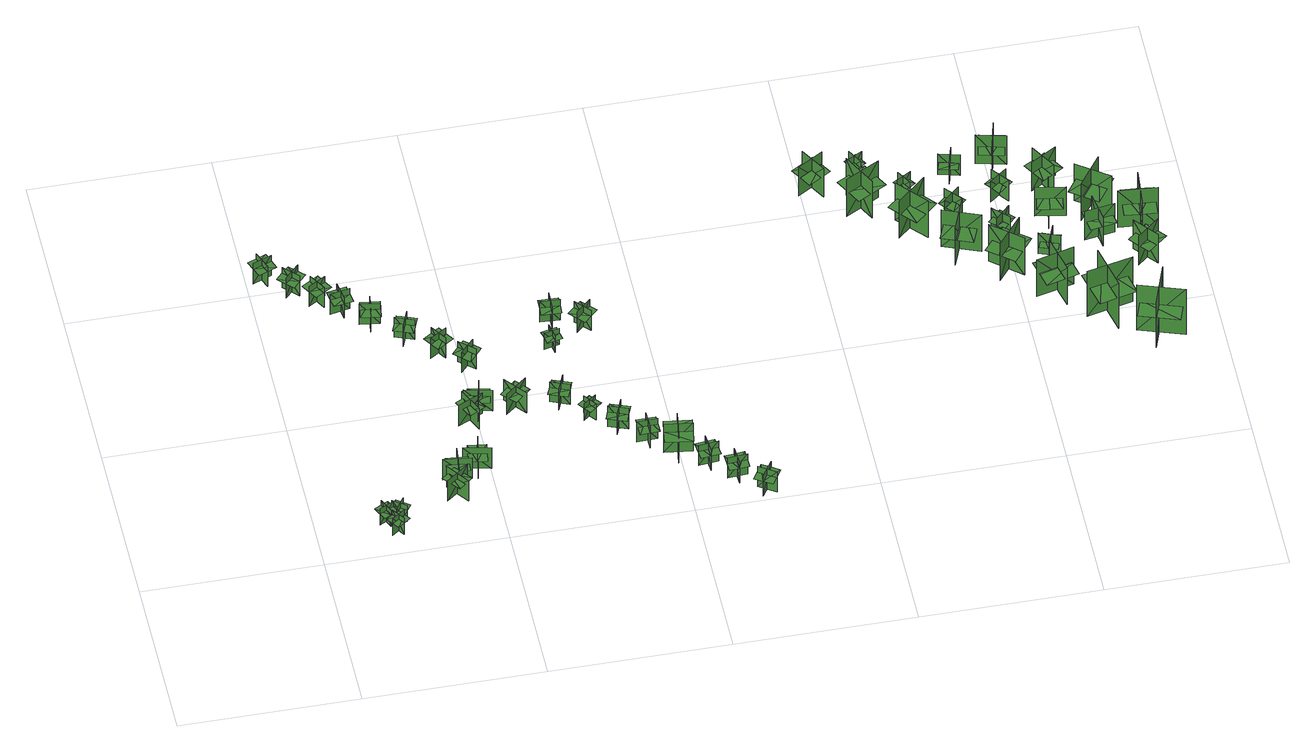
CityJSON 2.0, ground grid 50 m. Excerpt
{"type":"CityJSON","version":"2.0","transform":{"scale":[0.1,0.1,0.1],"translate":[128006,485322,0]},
"CityObjects":{
"tree1":{"type":"SolitaryVegetationObject","geometry":[{"type":"MultiSurface","lod":"1","boundaries":[[[0,1,2]],[[0,2,3]],[[4,5,6]],[[4,6,7]],[[8,9,10]],[[8,10,11]],[[8,11,12]],[[8,12,13]]]}]},
"tree2":{"type":"SolitaryVegetationObject","geometry":[{"type":"MultiSurface","lod":"1","boundaries":[[[14,15,16]],[[14,16,17]],[[18,19,20]],[[18,20,21]],[[22,23,24]],[[22,24,25]],[[22,25,26]],[[22,26,27]]]}]},
"tree3":{"type":"SolitaryVegetationObject","geometry":[{"type":"MultiSurface","lod":"1","boundaries":[[[28,29,30]],[[28,30,31]],[[32,33,34]],[[32,34,35]],[[36,37,38]],[[36,38,39]],[[36,39,40]],[[36,40,41]]]}]},
"tree4":{"type":"SolitaryVegetationObject","geometry":[{"type":"MultiSurface","lod":"1","boundaries":[[[42,43,44]],[[42,44,45]],[[46,47,48]],[[46,48,49]],[[50,51,52]],[[50,52,53]],[[50,53,54]],[[50,54,55]]]}]},
"tree5":{"type":"SolitaryVegetationObject","geometry":[{"type":"MultiSurface","lod":"1","boundaries":[[[56,57,58]],[[56,58,59]],[[60,61,62]],[[60,62,63]],[[64,65,66]],[[64,66,67]],[[64,67,68]],[[64,68,69]]]}]},
"tree6":{"type":"SolitaryVegetationObject","geometry":[{"type":"MultiSurface","lod":"1","boundaries":[[[70,71,72]],[[70,72,73]],[[74,75,76]],[[74,76,77]],[[78,79,80]],[[78,80,81]],[[78,81,82]],[[78,82,83]]]}]},
"tree7":{"type":"SolitaryVegetationObject","geometry":[{"type":"MultiSurface","lod":"1","boundaries":[[[84,85,86]],[[84,86,87]],[[88,89,90]],[[88,90,91]],[[92,93,94]],[[92,94,95]],[[92,95,96]],[[92,96,97]]]}]},
"tree8":{"type":"SolitaryVegetationObject","geometry":[{"type":"MultiSurface","lod":"1","boundaries":[[[98,99,100]],[[98,100,101]],[[102,103,104]],[[102,104,105]],[[106,107,108]],[[106,108,109]],[[106,109,110]],[[106,110,111]]]}]},
"tree9":{"type":"SolitaryVegetationObject","geometry":[{"type":"MultiSurface","lod":"1","boundaries":[[[112,113,114]],[[112,114,115]],[[116,117,118]],[[116,118,119]],[[120,121,122]],[[120,122,123]],[[120,123,124]],[[120,124,125]]]}]},
"tree10":{"type":"SolitaryVegetationObject","geometry":[{"type":"MultiSurface","lod":"1","boundaries":[[[126,127,128]],[[126,128,129]],[[130,131,132]],[[130,132,133]],[[134,135,136]],[[134,136,137]],[[134,137,138]],[[134,138,139]]]}]},
"tree11":{"type":"SolitaryVegetationObject","geometry":[{"type":"MultiSurface","lod":"1","boundaries":[[[140,141,142]],[[140,142,143]],[[144,145,146]],[[144,146,147]],[[148,149,150]],[[148,150,151]],[[148,151,152]],[[148,152,153]]]}]},
"tree12":{"type":"SolitaryVegetationObject","geometry":[{"type":"MultiSurface","lod":"1","boundaries":[[[154,155,156]],[[154,156,157]],[[158,159,160]],[[158,160,161]],[[162,163,164]],[[162,164,165]],[[162,165,166]],[[162,166,167]]]}]},
"tree13":{"type":"SolitaryVegetationObject","geometry":[{"type":"MultiSurface","lod":"1","boundaries":[[[168,169,170]],[[168,170,171]],[[172,173,174]],[[172,174,175]],[[176,177,178]],[[176,178,179]],[[176,179,180]],[[176,180,181]]]}]},
"tree14":{"type":"SolitaryVegetationObject","geometry":[{"type":"MultiSurface","lod":"1","boundaries":[[[182,183,184]],[[182,184,185]],[[186,187,188]],[[186,188,189]],[[190,191,192]],[[190,192,193]],[[190,193,194]],[[190,194,195]]]}]},
"tree15":{"type":"SolitaryVegetationObject","geometry":[{"type":"MultiSurface","lod":"1","boundaries":[[[196,197,198]],[[196,198,199]],[[200,201,202]],[[200,202,203]],[[204,205,206]],[[204,206,207]],[[204,207,208]],[[204,208,209]]]}]},
"tree16":{"type":"SolitaryVegetationObject","geometry":[{"type":"MultiSurface","lod":"1","boundaries":[[[210,211,212]],[[210,212,213]],[[214,215,216]],[[214,216,217]],[[218,219,220]],[[218,220,221]],[[218,221,222]],[[218,222,223]]]}]},
"tree17":{"type":"SolitaryVegetationObject","geometry":[{"type":"MultiSurface","lod":"1","boundaries":[[[224,225,226]],[[224,226,227]],[[228,229,230]],[[228,230,231]],[[232,233,234]],[[232,234,235]],[[232,235,236]],[[232,236,237]]]}]},
"tree18":{"type":"SolitaryVegetationObject","geometry":[{"type":"MultiSurface","lod":"1","boundaries":[[[238,239,240]],[[238,240,241]],[[242,243,244]],[[242,244,245]],[[246,247,248]],[[246,248,249]],[[246,249,250]],[[246,250,251]]]}]},
"tree19":{"type":"SolitaryVegetationObject","geometry":[{"type":"MultiSurface","lod":"1","boundaries":[[[252,253,254]],[[252,254,255]],[[256,257,258]],[[256,258,259]],[[260,261,262]],[[260,262,263]],[[260,263,264]],[[260,264,265]]]}]},
"tree20":{"type":"SolitaryVegetationObject","geometry":[{"type":"MultiSurface","lod":"1","boundaries":[[[266,267,268]],[[266,268,269]],[[270,271,272]],[[270,272,273]],[[274,275,276]],[[274,276,277]],[[274,277,278]],[[274,278,279]]]}]},
"tree21":{"type":"SolitaryVegetationObject","geometry":[{"type":"MultiSurface","lod":"1","boundaries":[[[280,281,282]],[[280,282,283]],[[284,285,286]],[[284,286,287]],[[288,289,290]],[[288,290,291]],[[288,291,292]],[[288,292,293]]]}]},
"tree22":{"type":"SolitaryVegetationObject","geometry":[{"type":"MultiSurface","lod":"1","boundaries":[[[294,295,296]],[[294,296,297]],[[298,299,300]],[[298,300,301]],[[302,303,304]],[[302,304,305]],[[302,305,306]],[[302,306,307]]]}]},
"tree23":{"type":"SolitaryVegetationObject","geometry":[{"type":"MultiSurface","lod":"1","boundaries":[[[308,309,310]],[[308,310,311]],[[312,313,314]],[[312,314,315]],[[316,317,318]],[[316,318,319]],[[316,319,320]],[[316,320,321]]]}]},
"tree24":{"type":"SolitaryVegetationObject","geometry":[{"type":"MultiSurface","lod":"1","boundaries":[[[322,323,324]],[[322,324,325]],[[326,327,328]],[[326,328,329]],[[330,331,332]],[[330,332,333]],[[330,333,334]],[[330,334,335]]]}]},
"tree25":{"type":"SolitaryVegetationObject","geometry":[{"type":"MultiSurface","lod":"1","boundaries":[[[336,337,338]],[[336,338,339]],[[340,341,342]],[[340,342,343]],[[344,345,346]],[[344,346,347]],[[344,347,348]],[[344,348,349]]]}]},
"tree26":{"type":"SolitaryVegetationObject","geometry":[{"type":"MultiSurface","lod":"1","boundaries":[[[350,351,352]],[[350,352,353]],[[354,355,356]],[[354,356,357]],[[358,359,360]],[[358,360,361]],[[358,361,362]],[[358,362,363]]]}]},
"tree27":{"type":"SolitaryVegetationObject","geometry":[{"type":"MultiSurface","lod":"1","boundaries":[[[364,365,366]],[[364,366,367]],[[368,369,370]],[[368,370,371]],[[372,373,374]],[[372,374,375]],[[372,375,376]],[[372,376,377]]]}]},
"tree28":{"type":"SolitaryVegetationObject","geometry":[{"type":"MultiSurface","lod":"1","boundaries":[[[378,379,380]],[[378,380,381]],[[382,383,384]],[[382,384,385]],[[386,387,388]],[[386,388,389]],[[386,389,390]],[[386,390,391]]]}]},
"tree29":{"type":"SolitaryVegetationObject","geometry":[{"type":"MultiSurface","lod":"1","boundaries":[[[392,393,394]],[[392,394,395]],[[396,397,398]],[[396,398,399]],[[400,401,402]],[[400,402,403]],[[400,404,405]],[[400,405,401]]]}]},
"tree30":{"type":"SolitaryVegetationObject","geometry":[{"type":"MultiSurface","lod":"1","boundaries":[[[406,407,408]],[[406,408,409]],[[410,411,412]],[[410,412,413]],[[414,415,416]],[[414,416,417]],[[414,418,419]],[[414,419,415]]]}]},
"tree31":{"type":"SolitaryVegetationObject","geometry":[{"type":"MultiSurface","lod":"1","boundaries":[[[420,421,422]],[[420,422,423]],[[424,425,426]],[[424,426,427]],[[428,429,430]],[[428,430,431]],[[428,432,433]],[[428,433,429]]]}]},
"tree32":{"type":"SolitaryVegetationObject","geometry":[{"type":"MultiSurface","lod":"1","boundaries":[[[434,435,436]],[[434,436,437]],[[438,439,440]],[[438,440,441]],[[442,443,444]],[[442,444,445]],[[442,446,447]],[[442,447,443]]]}]},
"tree33":{"type":"SolitaryVegetationObject","geometry":[{"type":"MultiSurface","lod":"1","boundaries":[[[448,449,450]],[[448,450,451]],[[452,453,454]],[[452,454,455]],[[456,457,458]],[[456,458,459]],[[456,460,461]],[[456,461,457]]]}]},
"tree34":{"type":"SolitaryVegetationObject","geometry":[{"type":"MultiSurface","lod":"1","boundaries":[[[462,463,464]],[[462,464,465]],[[466,467,468]],[[466,468,469]],[[470,471,472]],[[470,472,473]],[[470,474,475]],[[470,475,471]]]}]},
"tree35":{"type":"SolitaryVegetationObject","geometry":[{"type":"MultiSurface","lod":"1","boundaries":[[[476,477,478]],[[476,478,479]],[[480,481,482]],[[480,482,483]],[[484,485,486]],[[484,486,487]],[[484,488,489]],[[484,489,485]]]}]},
"tree36":{"type":"SolitaryVegetationObject","geometry":[{"type":"MultiSurface","lod":"1","boundaries":[[[490,491,492]],[[490,492,493]],[[494,495,496]],[[494,496,497]],[[498,499,500]],[[498,500,501]],[[498,502,503]],[[498,503,499]]]}]},
"tree37":{"type":"SolitaryVegetationObject","geometry":[{"type":"MultiSurface","lod":"1","boundaries":[[[504,505,506]],[[504,506,507]],[[508,509,510]],[[508,510,511]],[[512,513,514]],[[512,514,515]],[[512,516,517]],[[512,517,513]]]}]},
"tree38":{"type":"SolitaryVegetationObject","geometry":[{"type":"MultiSurface","lod":"1","boundaries":[[[518,519,520]],[[518,520,521]],[[522,523,524]],[[522,524,525]],[[526,527,528]],[[526,528,529]],[[526,530,531]],[[526,531,527]]]}]},
"tree39":{"type":"SolitaryVegetationObject","geometry":[{"type":"MultiSurface","lod":"1","boundaries":[[[532,533,534]],[[532,534,535]],[[536,537,538]],[[536,538,539]],[[540,541,542]],[[540,542,543]],[[540,544,545]],[[540,545,541]]]}]},
"tree40":{"type":"SolitaryVegetationObject","geometry":[{"type":"MultiSurface","lod":"1","boundaries":[[[546,547,548]],[[546,548,549]],[[550,551,552]],[[550,552,553]],[[554,555,556]],[[554,556,557]],[[554,558,559]],[[554,559,555]]]}]},
"tree41":{"type":"SolitaryVegetationObject","geometry":[{"type":"MultiSurface","lod":"1","boundaries":[[[560,561,562]],[[560,562,563]],[[564,565,566]],[[564,566,567]],[[568,569,570]],[[568,570,571]],[[568,572,573]],[[568,573,569]]]}]},
"tree42":{"type":"SolitaryVegetationObject","geometry":[{"type":"MultiSurface","lod":"1","boundaries":[[[574,575,576]],[[574,576,577]],[[578,579,580]],[[578,580,581]],[[582,583,584]],[[582,584,585]],[[582,586,587]],[[582,587,583]]]}]},
"tree43":{"type":"SolitaryVegetationObject","geometry":[{"type":"MultiSurface","lod":"1","boundaries":[[[588,589,590]],[[588,590,591]],[[592,593,594]],[[592,594,595]],[[596,597,598]],[[596,598,599]],[[596,600,601]],[[596,601,597]]]}]},
"tree44":{"type":"SolitaryVegetationObject","geometry":[{"type":"MultiSurface","lod":"1","boundaries":[[[602,603,604]],[[602,604,605]],[[606,607,608]],[[606,608,609]],[[610,611,612]],[[610,612,613]],[[610,614,615]],[[610,615,611]]]}]},
"tree45":{"type":"SolitaryVegetationObject","geometry":[{"type":"MultiSurface","lod":"1","boundaries":[[[616,617,618]],[[616,618,619]],[[620,621,622]],[[620,622,623]],[[624,625,626]],[[624,626,627]],[[624,628,629]],[[624,629,625]]]}]},
"tree46":{"type":"SolitaryVegetationObject","geometry":[{"type":"MultiSurface","lod":"1","boundaries":[[[630,631,632]],[[630,632,633]],[[634,635,636]],[[634,636,637]],[[638,639,640]],[[638,640,641]],[[638,642,643]],[[638,643,639]]]}]},
"tree47":{"type":"SolitaryVegetationObject","geometry":[{"type":"MultiSurface","lod":"1","boundaries":[[[644,645,646]],[[644,646,647]],[[648,649,650]],[[648,650,651]],[[652,653,654]],[[652,654,655]],[[652,656,657]],[[652,657,653]]]}]},
"tree48":{"type":"SolitaryVegetationObject","geometry":[{"type":"MultiSurface","lod":"1","boundaries":[[[658,659,660]],[[658,660,661]],[[662,663,664]],[[662,664,665]],[[666,667,668]],[[666,668,669]],[[666,670,671]],[[666,671,667]]]}]},
"tree49":{"type":"SolitaryVegetationObject","geometry":[{"type":"MultiSurface","lod":"1","boundaries":[[[672,673,674]],[[672,674,675]],[[676,677,678]],[[676,678,679]],[[680,681,682]],[[680,682,683]],[[680,684,685]],[[680,685,681]]]}]},
"tree50":{"type":"SolitaryVegetationObject","geometry":[{"type":"MultiSurface","lod":"1","boundaries":[[[686,687,688]],[[686,688,689]],[[690,691,692]],[[690,692,693]],[[694,695,696]],[[694,696,697]],[[694,698,699]],[[694,699,695]]]}]}
},
"vertices":[
[170,102,21],[210,122,21],[210,122,82],[170,102,82],[198,92,21],[179,132,21],[179,132,82],[198,92,82],[198,92,65],[218,102,65],[198,142,65],[179,132,65],[159,122,65],[178,83,65],
[226,57,20],[201,93,20],[201,93,82],[226,57,82],[232,86,20],[195,60,20],[195,60,82],[232,86,82],[232,86,65],[219,104,65],[183,78,65],[195,60,65],[208,42,65],[244,68,65],
[243,103,18],[207,128,18],[207,128,80],[243,103,80],[238,132,18],[213,95,18],[213,95,80],[238,132,80],[238,132,63],[220,144,63],[195,108,63],[213,95,63],[231,83,63],[256,119,63],
[34,1074,13],[54,1022,13],[54,1022,90],[34,1074,90],[19,1040,13],[71,1060,13],[71,1060,90],[19,1040,90],[19,1040,69],[29,1014,69],[81,1034,69],[71,1060,69],[61,1086,69],[9,1066,69],
[94,974,11],[133,1013,11],[133,1013,88],[94,974,88],[131,974,11],[91,1013,11],[91,1013,88],[131,974,88],[131,974,67],[150,993,67],[111,1032,67],[91,1013,67],[72,993,67],[111,954,67],
[370,205,20],[417,143,20],[417,143,97],[370,205,97],[363,153,20],[363,153,97],[425,200,97],[425,200,20],[374,199,77],[354,183,77],[393,136,77],[412,153,77],[432,169,77],[393,216,77],
[157,966,13],[185,918,13],[185,918,89],[157,966,89],[147,930,13],[195,958,13],[195,958,89],[147,930,89],[147,930,68],[161,906,68],[209,934,68],[195,958,68],[181,982,68],[133,954,68],
[443,225,17],[366,235,17],[366,235,95],[443,225,95],[410,266,17],[410,266,95],[401,189,95],[401,189,17],[436,226,74],[438,252,74],[377,257,74],[375,231,74],[373,205,74],[434,201,74],
[229,871,12],[220,925,12],[220,925,89],[229,871,89],[251,901,12],[196,891,12],[196,891,89],[251,901,89],[251,901,68],[246,928,68],[192,919,68],[196,891,68],[201,864,68],[255,873,68],
[459,224,14],[474,301,14],[474,301,92],[459,224,92],[502,253,14],[502,253,92],[426,269,92],[426,269,14],[460,231,71],[486,227,71],[495,287,71],[470,291,71],[444,295,71],[435,235,71],
[319,832,12],[264,840,12],[264,840,89],[319,832,89],[297,862,12],[288,807,12],[288,807,89],[297,862,89],[297,862,68],[270,866,68],[261,811,68],[288,807,68],[316,803,68],[324,858,68],
[396,754,14],[344,774,14],[344,774,90],[396,754,90],[381,788,14],[361,736,14],[361,736,90],[381,788,90],[381,788,69],[355,798,69],[335,746,69],[361,736,69],[387,726,69],[407,778,69],
[465,473,12],[499,403,12],[499,403,90],[465,473,90],[448,424,12],[448,424,90],[518,457,90],[518,457,12],[468,467,69],[445,455,69],[474,401,69],[497,413,69],[519,425,69],[491,479,69],
[546,460,12],[471,478,12],[471,478,90],[546,460,90],[518,504,12],[518,504,90],[501,429,90],[501,429,12],[540,462,69],[544,487,69],[485,499,69],[480,473,69],[475,448,69],[535,436,69],
[463,674,12],[433,720,12],[433,720,88],[463,674,88],[471,710,12],[424,680,12],[424,680,88],[471,710,88],[471,710,67],[456,733,67],[409,703,67],[424,680,67],[439,657,67],[486,687,67],
[534,620,10],[492,657,10],[492,657,87],[534,620,87],[532,657,10],[495,616,10],[495,616,87],[532,657,87],[532,657,66],[511,675,66],[474,634,66],[495,616,66],[515,597,66],[552,638,66],
[580,438,13],[640,487,13],[640,487,91],[580,438,91],[632,433,13],[632,433,91],[583,493,91],[583,493,13],[586,442,70],[603,423,70],[648,463,70],[631,482,70],[614,502,70],[568,461,70],
[718,430,11],[739,481,11],[739,481,87],[718,430,87],[752,444,11],[701,464,11],[701,464,87],[752,444,87],[752,444,66],[762,470,66],[711,490,66],[701,464,66],[691,439,66],[742,419,66],
[781,410,9],[808,375,9],[808,375,71],[781,410,71],[777,381,9],[812,408,9],[812,408,71],[777,381,71],[777,381,54],[791,363,54],[826,391,54],[812,408,54],[799,426,54],[764,398,54],
[751,638,11],[742,681,11],[742,681,73],[751,638,73],[767,663,11],[724,654,11],[724,654,73],[767,663,73],[767,663,56],[763,684,56],[720,675,56],[724,654,56],[728,632,56],[772,641,56],
[852,312,9],[872,364,9],[872,364,86],[852,312,86],[886,327,9],[834,347,9],[834,347,86],[886,327,86],[886,327,65],[896,353,65],[844,373,65],[834,347,65],[824,321,65],[876,301,65],
[760,725,13],[762,780,13],[762,780,90],[760,725,90],[787,750,13],[732,752,13],[732,752,90],[787,750,90],[787,750,68],[788,778,68],[733,780,68],[732,752,68],[731,724,68],[786,722,68],
[953,275,11],[897,274,11],[897,274,88],[953,275,88],[927,301,11],[927,246,11],[927,246,88],[927,301,88],[927,301,67],[899,301,67],[900,245,67],[927,246,67],[955,246,67],[954,301,67],
[823,699,10],[864,737,10],[864,737,87],[823,699,87],[860,698,10],[822,738,10],[822,738,87],[860,698,87],[860,698,65],[880,716,65],[842,757,65],[822,738,65],[802,719,65],[840,679,65],
[1001,251,14],[990,174,14],[990,174,121],[1001,251,121],[959,220,14],[1036,209,14],[1036,209,121],[959,220,121],[959,220,91],[954,182,91],[1030,171,91],[1036,209,91],[1041,248,91],[965,258,91],
[1040,155,13],[1095,160,13],[1095,160,90],[1040,155,90],[1068,131,13],[1063,186,13],[1063,186,90],[1068,131,90],[1068,131,68],[1096,134,68],[1090,189,68],[1063,186,68],[1035,183,68],[1041,128,68],
[1106,96,12],[1161,100,12],[1161,100,89],[1106,96,89],[1134,72,12],[1130,127,12],[1130,127,89],[1134,72,89],[1134,72,68],[1161,74,68],[1158,129,68],[1130,127,68],[1102,125,68],[1106,70,68],
[1178,52,9],[1225,22,9],[1225,22,86],[1178,52,86],[1186,16,9],[1216,63,9],[1216,63,86],[1186,16,86],[1186,16,65],[1210,1,65],[1239,48,65],[1216,63,65],[1192,77,65],[1163,30,65],
[1565,1105,19],[1493,1062,19],[1493,1062,128],[1565,1105,128],[1514,1117,19],[1514,1117,128],[1557,1045,128],[1557,1045,19],[1562,1100,86],[1499,1062,86],[1517,1032,86],[1580,1070,86],[1544,1130,86],[1481,1092,86],
[1603,965,18],[1699,1016,18],[1699,1016,158],[1603,965,158],[1668,946,18],[1668,946,158],[1618,1041,158],[1618,1041,18],[1607,972,104],[1691,1016,104],[1670,1055,104],[1587,1011,104],[1629,932,104],[1712,976,104],
[1642,1127,29],[1665,1085,29],[1665,1085,91],[1642,1127,91],[1633,1098,29],[1633,1098,91],[1676,1121,91],[1676,1121,29],[1645,1126,67],[1665,1089,67],[1682,1098,67],[1662,1135,67],[1627,1116,67],[1647,1079,67],
[1726,923,22],[1798,842,22],[1798,842,162],[1726,923,162],[1723,856,22],[1723,856,162],[1803,928,162],[1803,928,22],[1734,921,108],[1797,850,108],[1829,880,108],[1767,950,108],[1700,891,108],[1763,820,108],
[1753,1027,29],[1778,986,29],[1778,986,91],[1753,1027,91],[1746,998,29],[1746,998,91],[1787,1023,91],[1787,1023,29],[1756,1025,67],[1778,990,67],[1795,1000,67],[1772,1036,67],[1739,1015,67],[1761,979,67],
[1888,834,19],[1849,733,19],[1849,733,159],[1888,834,159],[1826,806,19],[1826,806,159],[1927,767,159],[1927,767,19],[1890,826,105],[1856,738,105],[1897,722,105],[1931,810,105],[1847,842,105],[1813,754,105],
[1897,928,28],[1852,888,28],[1852,888,106],[1897,928,106],[1859,930,28],[1859,930,106],[1899,885,106],[1899,885,28],[1896,924,76],[1856,889,76],[1873,871,76],[1912,906,76],[1879,943,76],[1840,908,76],
[1954,654,19],[2023,738,19],[2023,738,159],[1954,654,159],[2022,661,19],[2022,661,159],[1938,729,159],[1938,729,19],[1955,662,105],[2015,735,105],[1981,763,105],[1921,689,105],[1991,633,105],[2050,706,105],
[1925,1041,29],[1867,1057,29],[1867,1057,107],[1925,1041,107],[1906,1074,29],[1906,1074,107],[1890,1016,107],[1890,1016,29],[1920,1040,77],[1870,1054,77],[1863,1030,77],[1914,1017,77],[1927,1065,77],[1876,1078,77],
[1972,792,30],[2014,835,30],[2014,835,108],[1972,792,108],[2009,792,30],[2009,792,108],[1967,835,108],[1967,835,30],[1973,797,78],[2010,834,78],[1993,851,78],[1955,814,78],[1990,779,78],[2028,816,78],
[2142,603,19],[2037,577,19],[2037,577,159],[2142,603,159],[2084,637,19],[2084,637,159],[2110,532,159],[2110,532,19],[2137,597,105],[2045,574,105],[2056,531,105],[2147,554,105],[2126,641,105],[2034,618,105],
[2032,966,31],[1984,929,31],[1984,929,109],[2032,966,109],[1994,971,31],[1994,971,109],[2031,923,109],[2031,923,31],[2030,962,79],[1989,930,79],[2004,910,79],[2045,943,79],[2015,982,79],[1973,950,79],
[2093,687,25],[2114,744,25],[2114,744,103],[2093,687,103],[2127,704,25],[2127,704,103],[2071,724,103],[2071,724,25],[2092,692,73],[2110,741,73],[2087,750,73],[2069,700,73],[2116,683,73],[2134,733,73],
[2010,1034,23],[2029,1116,23],[2029,1116,132],[2010,1034,132],[2055,1062,23],[2055,1062,132],[1973,1081,132],[1973,1081,23],[2008,1040,90],[2024,1111,90],[1991,1119,90],[1975,1047,90],[2043,1032,90],[2059,1104,90],
[2196,549,19],[2226,420,19],[2226,420,190],[2196,549,190],[2153,479,19],[2153,479,190],[2282,508,190],[2282,508,19],[2203,542,125],[2229,430,125],[2281,442,125],[2256,554,125],[2149,530,125],[2175,417,125],
[2131,888,29],[2116,805,29],[2116,805,138],[2131,888,138],[2088,857,29],[2088,857,138],[2170,843,138],[2170,843,29],[2133,882,96],[2120,810,96],[2154,804,96],[2167,876,96],[2098,888,96],[2085,816,96],
[2111,1003,25],[2154,931,25],[2154,931,134],[2111,1003,134],[2099,952,25],[2099,952,134],[2171,995,134],[2171,995,25],[2117,1000,92],[2154,937,92],[2184,955,92],[2146,1018,92],[2086,982,92],[2124,919,92],
[2272,408,16],[2397,365,16],[2397,365,188],[2272,408,188],[2309,334,16],[2309,334,188],[2352,459,188],[2352,459,16],[2282,411,122],[2391,373,122],[2409,424,122],[2299,461,122],[2264,358,122],[2373,320,122],
[2201,747,27],[2284,760,27],[2284,760,136],[2201,747,136],[2244,716,27],[2244,716,136],[2230,799,136],[2230,799,27],[2206,751,94],[2278,763,94],[2273,796,94],[2200,785,94],[2211,716,94],[2284,728,94],
[2271,911,21],[2207,823,21],[2207,823,161],[2271,911,161],[2204,899,21],[2204,899,161],[2292,836,161],[2292,836,21],[2270,902,107],[2215,826,107],[2250,800,107],[2306,877,107],[2233,929,107],[2178,852,107],
[2322,629,27],[2386,683,27],[2386,683,136],[2322,629,136],[2374,625,27],[2374,625,136],[2320,690,136],[2320,690,27],[2324,635,94],[2380,682,94],[2358,709,94],[2302,662,94],[2346,608,94],[2403,655,94],
[2352,726,22],[2361,834,22],[2361,834,162],[2352,726,162],[2404,770,22],[2404,770,162],[2296,779,162],[2296,779,22],[2348,733,108],[2357,827,108],[2313,831,108],[2305,737,108],[2394,729,108],[2402,823,108]
]}
